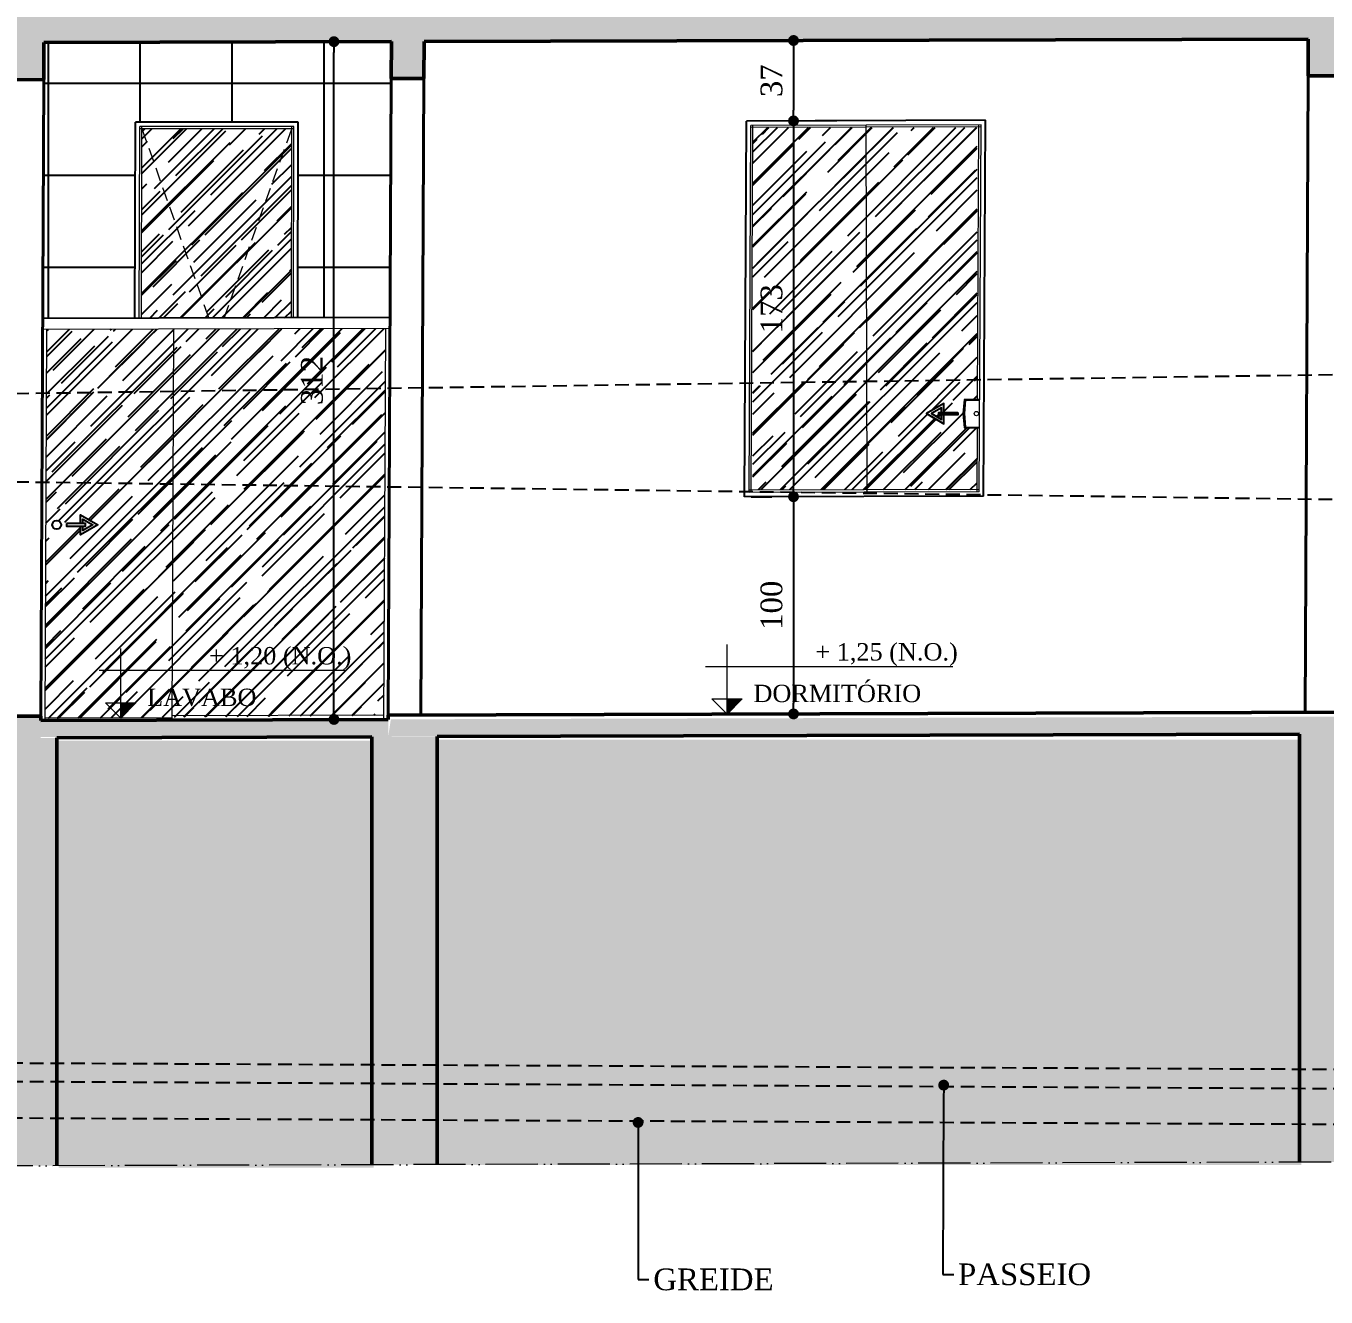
# Model space of a CAD drawing. Header units: millimetres. Extents: x 103208 to 171806, y -164 to 10038.
# Drawn here: x 113508 to 114107, y 983 to 1568 of the extents above; entities that cross this region are included whole.
import ezdxf
from ezdxf import colors
from ezdxf.entities.mleader import LeaderData, LeaderLine
from ezdxf.math import Vec2, Vec3

# ---------------------------------------------------------------- set-up
doc = ezdxf.new("R2010")
doc.units = ezdxf.units.MM
doc.linetypes.add('ACAD_ISO05W100', pattern=[33, 24, -3, 0, -3, 0, -3])
doc.linetypes.add('HIDDEN', pattern=[9.524999999999995, 6.349999999999998, -3.174999999999998])
for name, color, linetype in [('ACESSORIOS', 2, 'Continuous'), ('Grama', 84, 'Continuous'), ('Piso', 55, 'Continuous'), ('Piso Lay-out', 19, 'Continuous'), ('PN010', 1, 'Continuous'), ('Portas-Cotas', 2, 'Continuous'), ('Projeção Janela - Viga', 1, 'HIDDEN'), ('Projeção perfil', 74, 'HIDDEN')]:
    doc.layers.add(name, color=color, linetype=linetype)
for name, color, linetype, lineweight in [('Hachura', 1, 'Continuous', 9), ('Parede Baixa', 5, 'Continuous', 50), ('Parede Corte', 4, 'Continuous', 40), ('Perfil Natural-1', 241, 'HIDDEN', 25), ('Perfil Natural-2', 40, 'HIDDEN', 25), ('Perfil Natural-4', 150, 'HIDDEN', 25), ('Pisos Externos', 15, 'Continuous', 9), ('Portas - Janelas', 2, 'Continuous', 20), ('Projeção Balanço', 2, 'ACAD_ISO05W100', 20), ('Projeção Portas', 55, 'HIDDEN', 5)]:
    doc.layers.add(name, color=color, linetype=linetype, lineweight=lineweight)
doc.styles.add('Valéria', font='romantic.ttf', dxfattribs={"height": 10})
doc.styles.add('Valéria1', font='romantic.ttf', dxfattribs={"height": 10})
doc.dimstyles.new('Cota - 50', dxfattribs={"dimtxt": 10, "dimasz": 5, "dimexe": 10, "dimexo": 20, "dimgap": 5, "dimtad": 1, "dimtxsty": 'Valéria', "dimblk": 'DOT', "dimcen": 0, "dimclrd": 12, "dimclre": 12, "dimclrt": 2, "dimazin": 2, "dimtfac": 1, "dimtix": 1, "dimtmove": 0, "dimatfit": 3, "dimldrblk": 'DOT', "dimfxl": 1, "dimarcsym": 0})
pattern_1 = [(45, (-16741.13077269455, -447.5930516481003), (8.62104587622639, 22.98945566993704), [152.4, -20.32, 50.8, -10.16]), (45, (-16735.16788263016, -434.4459566868545), (-16.7391974096729, 2.370787615962256), [30.48, -3.3528, 60.96000000000001, -7.620000000000001]), (45, (-16743.64524440846, -437.8943750373455), (32.54444818275462, 42.17128274454075), [81.28, -14.224, 40.64, -10.16])]
pattern_2 = [(94.99999999999993, (403.0217015409726, -53.63244011978531), (14.00946503457718, 11.75533794048302), [1.905, -20.955]), (40.00000000000002, (403.0217015409726, -53.63244011978531), (-16.00184531424416, 11.01767285788194), [1.524, -16.764058417]), (145.4514447, (404.1891532568407, -52.6528318153114), (-1.992379762965978, 22.77301021368535), [1.61900088, -17.80902446]), (91.18419999999993, (399.4295990925457, -50.04033767135752), (22.14102432304705, 16.19534128742705), [2.857499999999999, -31.43249999999999]), (141.63555761, (401.2746811009711, -48.69072538451383), (-0.7086617476218535, 34.28267636152945), [2.428502314, -26.713560816]), (36.18415117000001, (399.4295990925457, -50.04033767135752), (-0.7086617458072162, 34.28267636162032), [2.285996707, -25.145973192]), (66, (402.1236759288586, -49.1423120592508), (17.95199793093499, 3.489514907439818), [1.904999999999999, -20.95499999999998]), (11.00000000000003, (402.1236759288586, -49.1423120592508), (-8.653992652234553, 17.39411931937545), [1.524, -16.764]), (116.451445, (403.6196757596481, -48.85151915431652), (9.298005187572974, 20.88363427013335), [1.61900088, -17.80899376]), (82.50000000000001, (403.0217015409726, -53.63244011978531), (-5.760546906781041, 6.197341367358699), [0, -16.56079999999998, 0, -17.01799999999998, 0, -16.82749999999998]), (52.49999999999999, (403.0217015409726, -53.63244011978531), (-2.358972731942485, 11.80870002746923), [0, -9.7028, 0, -16.1798, 0, -6.413500000000001]), (12.5, (399.016507310982, -57.63763434978227), (9.99278630325158, 9.182619558271359), [0, -6.350000000000001, 0, -19.812, 0, -26.289]), (2.499999999999997, (397.2204560867685, -59.43368557399572), (8.676390441821674, 12.27223928811142), [0, -8.255, 0, -13.1572, 0, -18.669])]

# ---------------------------------------------------------------- blocks, each defined once
blk = doc.blocks.new('_Dot')
at = {"color": 0, "linetype": 'ByBlock', "lineweight": -2}
blk.add_line((-0.5, 0), (-1, 0), dxfattribs=at)
at = {"color": 0, "linetype": 'ByBlock', "const_width": 0.5}
blk.add_lwpolyline([(-0.25, 0, 1), (0.25, 0, 1)], format="xyb", close=True, dxfattribs=at)
blk = doc.blocks.new('*D915')
at = {"color": 12, "lineweight": -2, "transparency": 16777216}
for p, q in [((113656.5236378283, 1561.221544109336), (113640.0405420801, 1561.221544109336)), ((113650.0405420801, 1254.215994912131), (113650.0405420801, 1556.221544109336)), ((113655.0364625184, 1249.215994912131), (113640.0405420801, 1249.215994912131))]:
    blk.add_line(p, q, dxfattribs=at)
at = {"layer": 'Defpoints', "color": 0, "transparency": 16777216}
for p in [(113650.0405420801, 1561.221544109336), (113676.5236378283, 1561.221544109336, -82170.08592200131), (113675.0364625184, 1249.215994912131, -328811.3357262958)]:
    blk.add_point(p, dxfattribs=at)
at = {"color": 12, "lineweight": -2, "transparency": 16777216, "xscale": 5, "yscale": 5, "zscale": 5}
for p, rotation in [((113650.0405420801, 1561.221544109336), 90), ((113650.0405420801, 1249.215994912131), 270)]:
    blk.add_blockref('_Dot', p, dxfattribs=dict(at, rotation=rotation))
at = {"color": 2, "transparency": 16777216, "insert": (113639.9369917843, 1405.218769510751), "char_height": 10, "attachment_point": 5, "rotation": 90, "style": 'Valéria'}
blk.add_mtext('312', dxfattribs=at)
blk = doc.blocks.new('*D925')
at = {"color": 12, "lineweight": -2, "transparency": 16777216}
for p, q in [((113861.581851161, 1556.752049962687), (113861.581851161, 1529.752202168399)), ((113881.4757229396, 1561.752049962687), (113871.581851161, 1561.752049962687)), ((113881.581851161, 1524.752202168399), (113871.581851161, 1524.752202168399))]:
    blk.add_line(p, q, dxfattribs=at)
at = {"layer": 'Defpoints', "color": 0, "transparency": 16777216}
for p in [(113861.4757229396, 1561.752049962687, -94092.99608613487), (113861.581851161, 1524.752202168399, -94092.99608613487), (113861.581851161, 1524.752202168399)]:
    blk.add_point(p, dxfattribs=at)
at = {"color": 12, "lineweight": -2, "transparency": 16777216, "xscale": 5, "yscale": 5, "zscale": 5}
for p, rotation in [((113861.581851161, 1561.752049962687), 90), ((113861.581851161, 1524.752202168399), 270)]:
    blk.add_blockref('_Dot', p, dxfattribs=dict(at, rotation=rotation))
at = {"color": 2, "transparency": 16777216, "insert": (113851.4783008652, 1543.252126065561), "char_height": 10, "attachment_point": 5, "rotation": 90, "style": 'Valéria'}
blk.add_mtext('37', dxfattribs=at)
blk = doc.blocks.new('*D927')
at = {"color": 12, "lineweight": -2, "transparency": 16777216}
for p, q in [((113881.581851161, 1524.752202168399), (113871.581851161, 1524.752202168399)), ((113861.581851161, 1519.752202168399), (113861.581851161, 1356.752913832935)), ((113842.078072304, 1351.752913832935), (113851.581851161, 1351.752913832935))]:
    blk.add_line(p, q, dxfattribs=at)
at = {"layer": 'Defpoints', "color": 0, "transparency": 16777216}
for p in [(113861.581851161, 1524.752202168399, -94092.99608613487), (113861.581851161, 1351.752913832935), (113862.078072304, 1351.752913832935, -94092.99608613481)]:
    blk.add_point(p, dxfattribs=at)
at = {"color": 12, "lineweight": -2, "transparency": 16777216, "xscale": 5, "yscale": 5, "zscale": 5}
for p, rotation in [((113861.581851161, 1524.752202168399), 90), ((113861.581851161, 1351.752913832935), 270)]:
    blk.add_blockref('_Dot', p, dxfattribs=dict(at, rotation=rotation))
at = {"color": 2, "transparency": 16777216, "insert": (113851.4783008652, 1438.252558000685), "char_height": 10, "attachment_point": 5, "rotation": 90, "style": 'Valéria'}
blk.add_mtext('173', dxfattribs=at)
blk = doc.blocks.new('*D912')
at = {"color": 12, "lineweight": -2, "transparency": 16777216}
for p, q in [((113842.8318492912, 1351.755075923205), (113851.581851161, 1351.755075923205)), ((113861.581851161, 1346.755075923205), (113861.581851161, 1256.754110144993)), ((113842.6385635128, 1251.754110144993), (113851.581851161, 1251.754110144993))]:
    blk.add_line(p, q, dxfattribs=at)
at = {"layer": 'Defpoints', "color": 0, "transparency": 16777216}
for p in [(113862.8318492912, 1351.755075923205, -13824.26171833504), (113861.581851161, 1251.754110144993), (113862.6385635128, 1251.754110144993, -107947.2003406066)]:
    blk.add_point(p, dxfattribs=at)
at = {"color": 12, "lineweight": -2, "transparency": 16777216, "xscale": 5, "yscale": 5, "zscale": 5}
for p, rotation in [((113861.581851161, 1351.755075923205), 90), ((113861.581851161, 1251.754110144993), 270)]:
    blk.add_blockref('_Dot', p, dxfattribs=dict(at, rotation=rotation))
at = {"color": 2, "transparency": 16777216, "insert": (113851.4709044155, 1301.754593034118), "char_height": 10, "attachment_point": 5, "rotation": 90, "style": 'Valéria'}
blk.add_mtext('100', dxfattribs=at)

msp = doc.modelspace()

# ---------------------------------------------------------------- hatches: boundary and pattern name
at = {"layer": 'Grama', "transparency": 33554559}
h = msp.add_hatch(dxfattribs=at)
h.set_pattern_fill('AR-RROOF', color=33, scale=0.4, angle=45)
h.set_pattern_definition(pattern_1)
h.paths.add_polyline_path([(113561.618792671, 1521.09731489171), (113630.4405849454, 1521.09731489171), (113630.4405849454, 1434.088839710404), (113561.618792671, 1434.088839710404)])
h = msp.add_hatch(dxfattribs=at)
h.set_pattern_fill('AR-RROOF', color=33, scale=0.4, angle=45)
h.set_pattern_definition(pattern_1)
h.paths.add_polyline_path([(113930.8222809756, 1385.337856790822), (113922.7582809757, 1389.993609361558), (113930.8222809756, 1394.649361932301), (113930.8222809756, 1390.569609361564), (113929.6702809756, 1390.569609361564), (113929.6702809756, 1392.65403940199), (113925.0622809756, 1389.993609361562), (113929.6702809757, 1387.333179321123), (113929.6702809756, 1389.417609361566), (113930.8222809756, 1389.417609361566)])
h.paths.add_polyline_path([(113937.1582809756, 1390.569609361564), (113937.1582809757, 1389.417609361566), (113928.5182809756, 1389.417609361566), (113928.5182809756, 1390.569609361564)])
edge = h.paths.add_edge_path()
edge.add_arc((113945.7395819757, 1389.993609361585), 1.000000000013426, 68.64503245789577, 291.3549675418294)
edge.add_line((113946.1037268705, 1389.062267053056), (113946.1037268705, 1390.924951670082))
h.paths.add_polyline_path([(113940.0836190382, 1396.493610331596), (113946.1037268705, 1396.493610331596), (113946.1037268705, 1521.698595694075), (113842.897143659, 1521.698595694075), (113842.897143659, 1354.993940496983), (113946.1037268705, 1354.993940496983), (113946.1037268705, 1383.493608391535), (113940.0836190382, 1383.493608391535), (113939.5331614274, 1389.993608091818)])
h = msp.add_hatch(dxfattribs=at)
h.set_pattern_fill('AR-RROOF', color=33, scale=0.4, angle=45)
h.set_pattern_definition([(45, (17265.41713534362, -2255.372337662524), (8.62104587622639, 22.98945566993704), [152.4, -20.32, 50.8, -10.16]), (45, (17271.38002540801, -2242.225242701277), (-16.7391974096729, 2.370787615962256), [30.48, -3.3528, 60.96000000000001, -7.620000000000001]), (45, (17262.90266362972, -2245.673661051769), (32.54444818275462, 42.17128274454075), [81.28, -14.224, 40.64, -10.16])])
h.paths.add_polyline_path([(113533.3063274326, 1343.434285601034), (113533.3063274326, 1339.354533030292), (113526.9703274326, 1339.354533030292), (113526.9703274326, 1338.202533030294), (113533.3063274326, 1338.202533030294), (113533.3063274326, 1334.122780459548), (113541.3703274326, 1338.778533030291)], flags=16)
h.paths.add_polyline_path([(113534.4583274326, 1341.438963070716), (113534.4583274326, 1339.354533030292), (113535.6103274326, 1339.354533030292), (113535.6103274326, 1338.202533030294), (113534.4583274326, 1338.202533030294), (113534.4583274326, 1336.118102989866), (113539.0663274326, 1338.778533030291)], flags=0)
h.paths.add_polyline_path([(113522.3964112674, 1340.778533030295), (113522.8371049724, 1340.729376196309), (113523.2969447818, 1340.56432120063), (113523.7044659629, 1340.291474838005), (113523.9681675465, 1340.01529582036), (113524.1616371706, 1339.718733812305), (113524.3102046072, 1339.359390200721), (113524.3964112674, 1338.778533030295), (113524.3790778052, 1338.515790951999), (113524.2073656659, 1337.929743205545), (113524.2073638884, 1337.929739413297), (113523.9438760433, 1337.511507865906), (113523.7968220222, 1337.350650080729), (113523.4874371161, 1337.102328210616), (113523.1259846525, 1336.916350795457), (113522.775320769, 1336.814754124827), (113522.3964112674, 1336.778533030295), (113521.9985207774, 1336.818511816647), (113521.7039317709, 1336.902240902979), (113521.430078057, 1337.027476170422), (113521.1975860136, 1337.177652644114), (113521.1975845625, 1337.177653730734), (113520.8392684987, 1337.523420924596), (113520.8392655928, 1337.523424529696), (113520.57011409, 1337.963279315272), (113520.4653055688, 1338.258118982532), (113520.3964112674, 1338.513766395326), (113520.4149145559, 1339.049956651968), (113520.4747487619, 1339.332801210141), (113520.5686787849, 1339.590563800878), (113520.7285964295, 1339.882341739585), (113520.9296675515, 1340.138188454267), (113520.9296694188, 1340.138190468594), (113521.2728085047, 1340.433077327593), (113521.5630690251, 1340.596647632634), (113521.8698097538, 1340.707960625687)], flags=16)
edge = h.paths.add_edge_path()
edge.add_line((113673.8943982101, 1429.213459544242), (113517.8904932161, 1428.765986974819))
edge.add_line((113517.8904932161, 1428.765986974819), (113517.0372740479, 1249.762803300782))
edge.add_line((113517.0372740479, 1249.762803300781), (113673.0459456294, 1251.210293656094))
edge.add_line((113673.0459456294, 1251.210293656094), (113673.8942847008, 1429.21345921866))
edge.add_line((113517.0325074604, 1248.762785514892), (113517.8904932161, 1428.765986974819))
at = {"layer": 'Hachura'}
h = msp.add_hatch(dxfattribs=at)
h.set_pattern_fill('EARTH', color=256, scale=2, angle=45)
h.set_pattern_definition([(45, (403.7550591659383, -55.00785219742829), (1.77635683940025e-15, 17.96051224213831), [12.7, -12.7]), (45, (400.3874631205399, -51.64025615202718), (1.77635683940025e-15, 17.96051224213831), [12.7, -12.7]), (45, (397.0198670751415, -48.27266010662606), (1.77635683940025e-15, 17.96051224213831), [12.7, -12.7]), (135, (397.0198670751415, -46.02759607635926), (-17.96051224213831, 1.77635683940025e-15), [12.7, -12.7]), (135, (400.3874631205399, -42.66000003095814), (-17.96051224213831, 1.77635683940025e-15), [12.7, -12.7]), (135, (403.7550591659383, -39.29240398555703), (-17.96051224213831, 1.77635683940025e-15), [12.7, -12.7])])
h.paths.add_polyline_path([(113083.1743400278, 1313.141091883812), (113111.8785791795, 1313.141091883812), (113111.8785791795, 1041.222306539344), (113083.1743400278, 1041.222306539344)])
h.paths.add_polyline_path([(113142.8183478836, 1238.311862776571), (113493.2751604563, 1238.311862776571), (113493.2751604563, 1042.316282412578), (113142.8183478836, 1042.316282412578)])
h.paths.add_polyline_path([(113523.2751604563, 1239.40314307166), (113668.2795410585, 1239.40314307166), (113668.2795410585, 1042.818254846227), (113523.2751604563, 1042.818254846227)])
h.paths.add_polyline_path([(113698.2795410585, 1239.90511550531), (114095.2902297278, 1239.90511550531), (114095.2902297278, 1044.043067584333), (113698.2795410585, 1044.043067584333)])
h.paths.add_polyline_path([(114125.2902297278, 1241.129928243415), (114427.0483097598, 1243.027893587246), (114427.0483097598, 1046.717274513763), (114125.2902297278, 1044.819309169931)])
h.paths.add_polyline_path([(114457.0481863497, 1243.264608943747), (114592.0577287723, 1243.651862499015), (114592.0577287723, 1047.039912530937), (114457.0481863497, 1046.652658975669)])
h.paths.add_polyline_path([(114622.0576053622, 1243.738723517932), (114756.8754140979, 1244.189964812785), (114756.8754140979, 1047.576392625277), (114622.0576053622, 1047.125151330424)])
h.paths.add_polyline_path([(114786.8754140979, 1244.072576795975), (115070.9576374856, 1244.887421798937), (115070.9576374856, 1048.637701039828), (114786.8754140979, 1047.822856036866)])
edge = h.paths.add_edge_path()
edge.add_line((115574.3340024903, 1213.408765566069), (115100.9576374856, 1235.020459163249))
edge.add_line((115100.9576374856, 1235.020459163249), (115100.9576374856, 1046.687456210786))
edge.add_line((115100.9576374856, 1046.687456210786), (115573.7412947357, 1048.512813770024))
edge.add_line((115573.7412947357, 1048.512813770024), (115574.5330681952, 1214.624846046339))
at = {"layer": 'Piso'}
h = msp.add_hatch(dxfattribs=at)
h.set_pattern_fill('ANSI37', color=256, scale=13.33333333333333, angle=-45.00000000000004)
h.set_pattern_definition([(359.9999999999999, (-16741.13077269455, -447.5930516481003), (3.197442310920451e-14, 42.33333333333333), []), (90, (-16741.13077269455, -447.5930516481003), (-42.33333333333333, 3.197442310920451e-14), [])])
h.paths.add_polyline_path([(113633.6250934295, 1524.097314891708), (113558.4400103447, 1524.097314891708), (113558.4400103447, 1560.762597884285), (113633.6250934295, 1560.762597884285)])
h.paths.add_polyline_path([(113516.5196327063, 1560.762597884285), (113558.4400103447, 1560.762597884285), (113558.4400103447, 1433.882317430608), (113516.5196327063, 1433.882317430608)])
h.paths.add_polyline_path([(113633.6250934295, 1560.762597884285), (113675.9182812117, 1560.762597884285), (113675.9182812117, 1434.219285301499), (113633.6250934295, 1434.219285301499)])
at = {"layer": 'Portas - Janelas'}
for points in [[(113558.8831994171, 1256.834074212047), (113551.8831994171, 1256.834074212047), (113551.8831994171, 1249.834074212047)], [(113837.9988917654, 1258.634677618595), (113830.9988917654, 1258.634677618595), (113830.9988917654, 1251.634677618595)]]:
    msp.add_hatch(color=256, dxfattribs=at).paths.add_polyline_path(points)
at = {"layer": 'Portas-Cotas'}
h = msp.add_hatch(dxfattribs=at)
h.set_pattern_fill('AR-CONC', color=256, scale=0.1, angle=45)
h.set_pattern_definition(pattern_2)
h.paths.add_polyline_path([(113128.6099227886, 1559.649940129929), (113113.5285153204, 1559.649940129929), (113113.5285153204, 1542.606611561226), (113128.6099227886, 1542.606611561226)])
h.paths.add_polyline_path([(113516.5196327063, 1560.762597884285), (113501.4382252381, 1560.762597884285), (113501.4382252381, 1543.719269315583), (113516.5196327063, 1543.719269315583)])
h.paths.add_polyline_path([(113691.5240133084, 1561.264570317933), (113676.4426058402, 1561.264570317933), (113676.4426058402, 1544.221241749233), (113691.5240133084, 1544.221241749233)])
h.paths.add_polyline_path([(114098.5342013376, 1562.432014777905), (114123.4537951498, 1562.432014777905), (114123.4537951498, 1545.503422765468), (114098.5342013376, 1545.503422765468)])
h.paths.add_polyline_path([(114436.1410738667, 1563.289296730375), (114451.1429938029, 1563.656345834885), (114451.1429938029, 1546.69906968338), (114436.1410738667, 1546.33202057887)])
h.paths.add_polyline_path([(114601.4866919425, 1564.162436294117), (114616.4855969352, 1563.896958021625), (114616.4855969352, 1546.938325195448), (114601.4866919425, 1547.203803467939)])
h.paths.add_polyline_path([(114601.5909608386, 1577.558465691293), (115096.2437734338, 1577.87922994561), (115096.1820521193, 1564.930257153164), (114601.5290016682, 1564.559591352281)])
h.paths.add_polyline_path([(114766.4893529179, 1564.373181837367), (114781.4894554612, 1564.358946577091), (114781.4894554612, 1547.308885764374), (114766.4893529179, 1547.32312102465)])
h.paths.add_polyline_path([(115081.0941035896, 1564.984354757076), (115096.0976660269, 1565.695996379503), (115096.0976660269, 1528.756548298809), (115081.0941035896, 1528.044906676383)])
h.paths.add_polyline_path([(115080.1348963688, 1352.754046924009), (115095.1352718491, 1352.797073132609), (115095.1352718491, 1337.839832552881), (115080.1348963688, 1337.796806344281)])
h = msp.add_hatch(dxfattribs=at)
h.set_pattern_fill('AR-CONC', color=256, scale=0.1, angle=45)
h.set_pattern_definition([(94.99999999999984, (17265.41713534362, -2255.372337662524), (14.00946503457718, 11.75533794048302), [1.905, -20.95499999999999]), (40.00000000000002, (17265.41713534362, -2255.372337662524), (-16.00184531424416, 11.01767285788194), [1.524, -16.764058417]), (145.4514447, (17266.58458705949, -2254.392729358049), (-1.992379762965978, 22.77301021368535), [1.61900088, -17.80902446]), (91.18419999999979, (17261.8250328952, -2251.780235214093), (22.14102432304705, 16.19534128742705), [2.857499999999999, -31.43249999999999]), (141.63555761, (17263.67011490362, -2250.430622927252), (-0.7086617476218535, 34.28267636152945), [2.428502314, -26.713560816]), (36.18415117000001, (17261.8250328952, -2251.780235214093), (-0.7086617458072162, 34.28267636162032), [2.285996707, -25.145973192]), (66, (17264.51910973151, -2250.882209601987), (17.95199793093499, 3.489514907439818), [1.904999999999996, -20.95499999999994]), (11.00000000000003, (17264.51910973151, -2250.882209601987), (-8.653992652234553, 17.39411931937545), [1.524, -16.764]), (116.451445, (17266.0151095623, -2250.591416697054), (9.298005187572974, 20.88363427013335), [1.61900088, -17.80899376]), (82.50000000000001, (17265.41713534362, -2255.372337662524), (-5.760546906781041, 6.197341367358699), [0, -16.56079999999994, 0, -17.01799999999994, 0, -16.82749999999994]), (52.49999999999999, (17265.41713534362, -2255.372337662524), (-2.358972731942485, 11.80870002746923), [0, -9.7028, 0, -16.1798, 0, -6.413500000000001]), (12.5, (17261.41194111363, -2259.377531892518), (9.99278630325158, 9.182619558271359), [0, -6.350000000000001, 0, -19.812, 0, -26.289]), (2.499999999999997, (17259.61588988942, -2261.173583116732), (8.676390441821674, 12.27223928811142), [0, -8.255, 0, -13.1572, 0, -18.669])])
h.paths.add_polyline_path([(113113.5307773289, 1559.119543220828), (114451.1452359353, 1563.667285411264), (114451.2813529025, 1576.185906420408), (113113.6374701342, 1572.500170128319)])
h = msp.add_hatch(dxfattribs=at)
h.set_pattern_fill('AR-CONC', color=256, scale=0.1, angle=45)
h.set_pattern_definition(pattern_2)
h.paths.add_polyline_path([(113112.5990307517, 1347.603143312971), (113127.1322806538, 1347.603143312971), (113127.1322806538, 1249.644426504499), (113112.5990307517, 1249.644426504499)])
h.paths.add_polyline_path([(113112.5990307517, 1249.644426504499), (113141.1459725149, 1249.644426504499), (113141.1459725149, 1042.683771034183), (113112.5990307517, 1042.683771034183)])
h.paths.add_polyline_path([(113142.0849902587, 1239.687274854214), (113515.0419905714, 1240.692504886118), (113515.0419905714, 1250.757084258857), (113142.0849902587, 1250.757084258857)])
h.paths.add_polyline_path([(113492.5418028313, 1240.692504886118), (113522.5418028313, 1240.692504886118), (113522.5418028313, 1043.777744753406), (113492.5418028313, 1043.777744753406)])
h.paths.add_polyline_path([(113515.0419905714, 1248.757076031487), (113675.0120940284, 1248.757076031487), (113675.0120940284, 1241.194477319767), (113515.0419905714, 1241.194477319767)])
h.paths.add_polyline_path([(113667.5461834335, 1241.194477319767), (113697.5461834335, 1241.194477319767), (113697.5461834335, 1044.279717187056), (113667.5461834335, 1044.279717187056)])
h.paths.add_polyline_path([(113676.2038463121, 1249.24732017179), (115017.6370487734, 1253.095009509057), (115016.4791981548, 1244.97762842114), (113675.0120940284, 1241.194477319767)])
h.paths.add_polyline_path([(114094.5568721029, 1242.419290057873), (114124.5568721029, 1242.419290057873), (114124.5568721029, 1045.504529925161), (114094.5568721029, 1045.504529925161)])
h.paths.add_polyline_path([(114427.0483097598, 1243.329153899621), (114457.0481863497, 1243.415203808825), (114457.0481863497, 1046.502064110592), (114427.0483097598, 1046.416014201388)])
h.paths.add_polyline_path([(114592.0576030385, 1243.846292352268), (114622.0576053622, 1243.888507273296), (114622.0576053622, 1046.97536757506), (114592.0576030385, 1046.933152654033)])
h.paths.add_polyline_path([(114756.8754140979, 1244.183513652763), (114786.8754140979, 1244.426609048572), (114786.8754140979, 1047.468823784268), (114756.8754140979, 1047.225728388459)])
h.paths.add_polyline_path([(115070.9576374856, 1245.219941485738), (115100.9576374856, 1244.97762842114), (115100.9576374856, 1048.062868288429), (115070.9576374856, 1048.305181353027)])

# ---------------------------------------------------------------- linework, layer by layer
at = {"layer": 'ACESSORIOS'}
for p, q in [((113558.4400103447, 1433.882317430608, -327464.1848873397), (113558.6249358619, 1524.097314891708, -327464.1848873397)), ((113633.6257855375, 1524.096831786394, -323849.4252886506), (113558.6249358619, 1524.097314891708, -327464.1848873397)), ((113633.4406088871, 1434.097444805397, -327464.1848873397), (113633.6250934295, 1524.097314891708, -327464.1848873397)), ((113839.0867486826, 1351.686966851314, -570899.5440655355), (113839.9113683255, 1524.690043810021, -557550.8022859776)), ((113949.9141218469, 1525.005569339743, -362126.6376564862), (113839.9113683256, 1524.690043810021, -350090.5953004583)), ((113949.0895022039, 1352.002492381037, -570834.7432590707), (113949.9141218469, 1525.005569339743, -557486.0014795128)), ((113675.9182812117, 1434.219285301499, -332118.9102255973), (113515.9142760897, 1433.760339076448, -314611.9395259185)), ((113949.0895022039, 1352.002492381037, -361982.116768259), (113839.0867486825, 1351.686966851315, -349946.0744122249))]:
    msp.add_line(p, q, dxfattribs=at)
at = {"layer": 'Hachura'}
for p, q in [((113560.4400263058, 1433.888054160602, -327464.1848873397), (113560.6208404013, 1522.09731489171, -327464.1848873397)), ((113631.6209895653, 1522.09731489171, -222480.4245935066), (113560.6208404013, 1522.09731489171, -222480.4245935066)), ((113631.440592926, 1434.091708075402, -327464.1848873397), (113631.6209895653, 1522.097314891711, -327464.1848873397)), ((113841.0963319216, 1353.692739250904, -570744.0451548399), (113841.9018852145, 1522.695745066057, -557703.944803711)), ((113947.9045386078, 1522.999796940153, -361906.1297610268), (113841.9018852145, 1522.695745066057, -350307.7616724874)), ((113947.0989853149, 1353.996791125001, -570681.6007413373), (113947.9045386078, 1522.999796940153, -557641.5003902086)), ((113675.8944482741, 1429.219196372055, -332114.733321313), (113515.8904431521, 1428.760250147006, -314607.7626216342)), ((113517.0325074604, 1248.762785514892, -578959.3309207218), (113517.8904932161, 1428.765986974819, -565070.4666414129)), ((113575.5339718331, 1248.930587728427, -578924.868673648), (113576.3919575888, 1428.933789188353, -565036.0043943393)), ((113673.0364124544, 1249.210258084318, -578867.4315951894), (113673.8943982101, 1429.213459544242, -564978.5673158807)), ((113947.0989853149, 1353.996791125001, -361764.9503962219), (113841.0963319216, 1353.692739250904, -350166.5823076859)), ((113551.8831994171, 1249.834074212047, -317395.6041893486), (113551.8831994171, 1281.834074212047, -317395.6041893486)), ((113830.9988917654, 1251.634677618595, -347935.5926090854), (113830.9988917654, 1283.634677618595, -347935.5926090854)), ((113541.8831994171, 1271.834074212047, -317395.6041893486), (113655.7829325613, 1271.834074212033, -317395.6041893486)), ((113820.9988917654, 1273.634677618595, -347935.5926090854), (113934.8986249096, 1273.63467761858, -347935.5926090854)), ((113544.8831994171, 1256.834074212047, -317395.6041893486), (113558.8831994171, 1256.834074212047, -317395.6041893486)), ((113544.8831994171, 1256.834074212047, -317395.6041893486), (113551.8831994171, 1249.834074212047, -317395.6041893486)), ((113558.8831994171, 1256.834074212047, -317395.6041893486), (113551.8831994171, 1249.834074212047, -317395.6041893486)), ((113823.9988917654, 1258.634677618595, -347935.5926090854), (113837.9988917654, 1258.634677618595, -347935.5926090854)), ((113823.9988917654, 1258.634677618595, -347935.5926090854), (113830.9988917654, 1251.634677618595, -347935.5926090854)), ((113837.9988917654, 1258.634677618595, -347935.5926090854), (113830.9988917654, 1251.634677618595, -347935.5926090854)), ((113673.0459456294, 1251.210293656094, -331747.1983950554), (113575.5435050082, 1250.930623300203, -321078.8881249386)), ((113575.5387384207, 1249.930605514315, -321078.0527440814), (113517.0372740479, 1249.762803300781, -314677.0665820111))]:
    msp.add_line(p, q, dxfattribs=at)
at = {"layer": 'Parede Baixa'}
for p, q in [((114098.5342013376, 1562.432014777905, -378399.6388148204), (113691.5240133084, 1561.264570317933, -333866.2820975055)), ((114098.4531693495, 1545.431712417804, -378385.4373402529), (114098.5342013376, 1562.432014777905, -378399.6388148204)), ((113516.4386007182, 1543.762295524181, -314703.8314201715), (113516.5196327063, 1560.762597884285, -314718.032894735)), ((113676.5236378283, 1561.221544109336, -332225.0035944138), (113516.5196327063, 1560.762597884285, -314718.032894735)), ((113676.4426058402, 1544.221241749233, -332210.8021198462), (113676.5236378283, 1561.221544109336, -332225.0035944138)), ((113691.4429813204, 1544.264267957832, -333852.0806229421), (113691.5240133084, 1561.264570317933, -333866.2820975055)), ((113691.4429813204, 1544.264267957831, -333852.0806229385), (113676.4426058402, 1544.221241749233, -332210.8021198468)), ((114123.4537951498, 1545.503422765468, -381120.9015120799), (114098.4531693495, 1545.431712417804, -378385.4373402535)), ((113516.4386007182, 1543.762295524181, -314703.8314201696), (113501.4382252381, 1543.719269315583, -313062.5529170779)), ((113515.0419905714, 1250.757084258857, -314459.06482912), (113127.1322806538, 1249.644426504499, -272015.6027390864)), ((113515.0419905714, 1250.757084258858, -578806.1884029882), (113515.0324573964, 1248.75704868708, -578960.5091172028)), ((113675.0459956934, 1251.216030483909, -578711.9326844935), (113675.0364625184, 1249.215994912131, -578866.2533987082)), ((114387.1638209893, 1253.258628026775, -409882.9969990317), (113675.0459956935, 1251.216030483908, -331966.035528802)), ((113675.0364625184, 1249.215994912131, -331964.3647670845), (113515.0324573964, 1248.75704868708, -314457.3940674089)), ((113667.5461834335, 1241.194477319767, -331142.2989533741), (113522.5418028313, 1240.778555149303, -315276.5245898375)), ((113522.5418028313, 1240.778555149303, -313638.4255775734), (113522.5418028313, 1043.777744753407, -313638.4255775734)), ((113667.5461834335, 1241.194477319767, -332786.674780347), (113667.5461834335, 1044.19366692387, -332786.674780347)), ((114094.5568721029, 1242.419290057873, -377864.0270081426), (113697.5461834335, 1241.280527582953, -334424.7737926127)), ((113697.5461834335, 1241.280527582952, -332786.674780347), (113697.5461834335, 1044.279717187056, -332786.674780347)), ((114094.5568721029, 1242.419290057873, -379508.4028351171), (114094.5568721029, 1045.418479661976, -379508.4028351171))]:
    msp.add_line(p, q, dxfattribs=at)
at = {"layer": 'Parede Corte'}
for p, q in [((113675.0459956934, 1251.216030483909, -578711.9326844935), (113676.4426058402, 1544.221241749233, -556103.9480520631)), ((113690.0463711736, 1251.259056692506, -578703.0962108846), (113691.4429813204, 1544.26426795783, -556095.1115784543)), ((114097.0565592027, 1252.42650115248, -578463.3332269636), (114098.4531693495, 1545.431712417804, -555855.3485945333)), ((113515.0419905714, 1250.757084258858, -578806.1884029882), (113516.4386007182, 1543.762295524181, -556198.2037705579))]:
    msp.add_line(p, q, dxfattribs=at)
at = {"layer": 'Perfil Natural-1'}
msp.add_line((113081.3855586768, 1093.091324912583, -10101.2751604463), (115603.1569120861, 1081.071294811465, -10101.2751604463), dxfattribs=at)
at = {"layer": 'Perfil Natural-2'}
msp.add_line((113081.2649346509, 1067.784714999398, -129371.7322849308), (115603.0362880603, 1055.764684898263, -129371.7322849308), dxfattribs=at)
at = {"layer": 'Perfil Natural-4'}
msp.add_line((113081.3464700528, 1084.890632286397, -129877.1643805651), (115603.1096196759, 1071.149468944324, -129877.1643805651), dxfattribs=at)
at = {"layer": 'Piso'}
for points, elevation in [([(113930.8222809756, 1390.569609361564), (113930.8222809756, 1394.649361932306), (113922.7582809757, 1389.993609361563), (113930.8222809756, 1385.337856790818), (113930.8222809756, 1389.417609361566)], -568405.6562672183), ([(113929.6702809756, 1390.569609361564), (113929.6702809756, 1392.654039401988), (113925.0622809757, 1389.993609361563), (113929.6702809756, 1387.333179321138), (113929.6702809756, 1389.417609361566)], -568405.6562672183), ([(113937.1582809757, 1390.569609361564), (113937.1582809757, 1389.417609361566), (113928.5182809756, 1389.417609361566), (113928.5182809756, 1390.569609361564), (113937.1582809757, 1390.569609361564)], -568405.6562672183), ([(113533.3063274326, 1339.354533030292), (113533.3063274326, 1343.434285601034), (113541.3703274326, 1338.778533030291), (113533.3063274326, 1334.122780459548), (113533.3063274326, 1338.202533030294)], -315290.7451620843), ([(113534.4583274326, 1339.354533030292), (113534.4583274326, 1341.438963070716), (113539.0663274326, 1338.778533030291), (113534.4583274326, 1336.118102989866), (113534.4583274326, 1338.202533030294)], -315290.7451620843), ([(113526.9703274326, 1339.354533030292), (113526.9703274326, 1338.202533030294), (113535.6103274326, 1338.202533030294), (113535.6103274326, 1339.354533030292), (113526.9703274326, 1339.354533030292)], -315290.7451620843)]:
    msp.add_lwpolyline(points, dxfattribs=dict(at, elevation=elevation))
at = {"layer": 'Pisos Externos'}
for p, q in [((113631.6189397341, 1521.09731489171, -222480.4245935066), (113560.6187905701, 1521.09731489171, -222480.4245935066)), ((113561.4400342864, 1433.890922525599, -327464.1848873397), (113561.6208425022, 1522.09731489171, -327464.1848873397)), ((113630.4405849454, 1434.088839710404, -327464.1848873397), (113630.6209874644, 1522.09731489171, -327464.1848873397)), ((113947.8997720203, 1521.999779154265, -361905.2943801697), (113841.8971186269, 1521.695727280168, -350306.9262916287)), ((113842.0963569537, 1353.695607664811, -570743.4560565993), (113842.9019102465, 1522.698613479964, -557703.3557054704)), ((113894.9032119112, 1522.847771003105, -356106.9457167571), (113895.387959733, 1353.848466212969, -356106.9457167571)), ((113946.3015351611, 1396.493610331596, -567402.9570899005), (113946.9045135758, 1522.996928526247, -557642.089488449)), ((113940.0836190382, 1396.493610331596, -568405.6562672183), (113939.5331614274, 1389.993608091649, -568405.6562672183)), ((113940.3894648651, 1396.193608391488, -568405.6562672183), (113939.8644119134, 1389.993608091649, -568405.6562672183)), ((113947.2395819757, 1396.493610331596, -568405.6562672183), (113940.0836190382, 1396.493610331596, -568405.6562672183)), ((113940.4164969889, 1389.993608091649, -568405.6562672183), (113940.9415499406, 1396.193608391488, -568405.6562672183)), ((113940.9415499406, 1396.193608391488, -568405.6562672183), (113947.2395819757, 1396.193608391488, -568405.6562672183)), ((113939.5331614274, 1389.993608091649, -568405.6562672183), (113940.0836190382, 1383.493608391535, -568405.6562672183)), ((113940.3894648651, 1383.793610331642, -568405.6562672183), (113939.8644119134, 1389.993608091649, -568405.6562672183)), ((113940.9415499406, 1383.793610331642, -568405.6562672183), (113940.4164969889, 1389.993608091649, -568405.6562672183)), ((113940.0836190382, 1383.493608391535, -568405.6562672183), (113947.2395819757, 1383.493608391535, -568405.6562672183)), ((113940.9415499406, 1383.793610331642, -568405.6562672183), (113947.2395819757, 1383.793610331642, -568405.6562672183)), ((113946.0989602829, 1353.993922711094, -570682.1898395779), (113946.239570616, 1383.493608391535, -568406.024041554)), ((113947.1037519025, 1354.996808910889, -361765.7857770791), (113841.1010985092, 1354.692757036793, -350167.4176885478))]:
    msp.add_line(p, q, dxfattribs=at)
msp.add_circle((113945.7395819757, 1389.993609361565, -568405.6562672183), 1, dxfattribs=at)
at = {"layer": 'PN010'}
msp.add_circle((113522.3964112674, 1338.778533030295, -315290.7451620843), 2, dxfattribs=at)
at = {"layer": 'Projeção Balanço'}
msp.add_line((115603.0075963233, 1049.745232389374, -542850.5853327629), (113081.1444705942, 1042.511666199789, -266918.843392441), dxfattribs=at)
at = {"layer": 'Projeção Janela - Viga'}
msp.add_line((113112.6763255343, 1363.819389592004, -244105.4301065443), (115009.377558546, 1338.57780434391, -244105.4301065443), dxfattribs=at)
at = {"layer": 'Projeção perfil'}
msp.add_line((113112.8185197049, 1393.651360306809, -147223.2448565546), (115009.7699341995, 1420.897205727801, -146660.0740380368), dxfattribs=at)
at = {"layer": 'Projeção Portas'}
for p, q in [((113561.618792671, 1521.09731489171, -327464.1848873397), (113592.4253773914, 1433.979799089902, -233176.3045127913)), ((113599.4624209737, 1433.999983738313, -233198.1504951656), (113630.6189376332, 1521.09731489171, -327464.1848873397))]:
    msp.add_line(p, q, dxfattribs=at)

# ---------------------------------------------------------------- texts
at = {"layer": 'Portas - Janelas', "char_height": 8, "attachment_point": 1}
for s, insert, style in [('+ 1,20 (N.O.)', (113592.5166603719, 1282.532602360987, -317395.6041893486), 'Valéria1'), ('+ 1,25 (N.O.)', (113871.6323527202, 1284.333205767534, -347935.5926090854), 'Valéria1'), ('LAVABO', (113564.0196189518, 1263.379594786571, -317395.6041893486), 'Valéria'), ('DORMITÓRIO', (113843.1353113001, 1265.180198193118, -347935.5926090854), 'Valéria')]:
    msp.add_mtext(s, dxfattribs=dict(at, insert=insert, style=style))

# ---------------------------------------------------------------- dimensions: what is measured, and where the dimension line sits
dim = msp.add_linear_dim(base=(113650.0405420801, 1561.221544109336, -250054.9176724125), p1=(113675.0364625184, 1249.215994912131, -578866.2533987083), p2=(113676.5236378283, 1561.221544109336, -332225.0035944138), angle=90, text='312', dimstyle='Cota - 50')
dim.commit()
dim.dimension.update_dxf_attribs({"geometry": '*D915', "text_midpoint": (113639.9369917843, 1405.218769510751, -250054.9176724125)})
for base, p1, p2, picture, middle in [((113861.581851161, 1524.752202168399, -258368.6930363677), (113861.4757229396, 1561.752049962687, -352461.6891225026), (113861.581851161, 1524.752202168399, -352461.6891225026), '*D925', (113851.4783008652, 1543.252126065561, -258368.6930363677)), ((113861.581851161, 1251.754110144993, -244544.4313180327), (113862.8318492912, 1351.755075923205, -258368.6930363677), (113862.6385635128, 1251.754110144993, -352491.6316586393), '*D912', (113851.4709044155, 1301.754593034118, -244544.4313180327))]:
    dim = msp.add_linear_dim(base=base, p1=p1, p2=p2, angle=90, dimstyle='Cota - 50')
    dim.commit()
    dim.dimension.update_dxf_attribs({"geometry": picture, "text_midpoint": middle})
dim = msp.add_linear_dim(base=(113861.581851161, 1351.752913832935, -258368.6930363677), p1=(113861.581851161, 1524.752202168399, -352461.6891225025), p2=(113862.078072304, 1351.752913832935, -352461.6891225025), angle=90, dimstyle='Cota - 50', override={"dimtmove": 1})
dim.commit()
dim.dimension.update_dxf_attribs({"geometry": '*D927', "text_midpoint": (113851.4783008652, 1438.252558000685, -258368.6930363677)})

# ---------------------------------------------------------------- leaders
at = {"layer": 'Piso Lay-out'}
ml = msp.add_multileader_mtext('Standard', dxfattribs=at)
ml.set_content('PASSEIO', color=2, style='Valéria')
ml.set_leader_properties(color=15)
ml.set_arrow_properties(name='DOT')
ml.build(insert=Vec2(0, 0))
ml.multileader.update_dxf_attribs({"dogleg_length": 5, "arrow_head_size": 5})
ctx = ml.context
ctx.base_point, ctx.char_height, ctx.arrow_head_size, ctx.plane_origin = Vec3(113935.310255368, 993.6780572080197, -139702.1643805651), 10, 5, Vec3(113929.4269855354, 1066.345542405164, -139702.1643805651)
notes = []
notes.append((ctx, [(0, (1, 1, 0), (113930.310255368, 993.6780572080197, -139702.1643805651), (1, 0), 5, [(0, [(113930.7104219542, 1080.862243752016, -139702.1643805651)], 0, [])])]))
ctx.mtext.insert, ctx.mtext.flow_direction = Vec3(113937.310255368, 998.7816075038781, -139702.1643805651), 5
ml = msp.add_multileader_mtext('Standard', dxfattribs=at)
ml.set_content('GREIDE', color=2, style='Valéria')
ml.set_leader_properties(color=15)
ml.set_arrow_properties(name='DOT')
ml.build(insert=Vec2(0, 0))
ml.multileader.update_dxf_attribs({"dogleg_length": 5, "arrow_head_size": 5})
ctx = ml.context
ctx.base_point, ctx.char_height, ctx.arrow_head_size, ctx.plane_origin = Vec3(113795.041245678, 991.3480248229826, -250054.9176724125), 10, 5, Vec3(113790.041245678, 1064.015510020126, -250054.9176724125)
notes.append((ctx, [(0, (1, 1, 0), (113790.041245678, 991.3480248229826, -250054.9176724125), (1, 0), 5, [(0, [(113790.041245678, 1063.68075240572, -250054.9176724125)], 0, [])])]))
ctx.mtext.insert, ctx.mtext.flow_direction = Vec3(113797.041245678, 996.451575118841, -250054.9176724125), 5
for ctx, leaders in notes:
    for number, flags, end, landing, length, lines in leaders:
        leader = LeaderData()
        leader.index, (leader.has_last_leader_line, leader.has_dogleg_vector, leader.attachment_direction) = number, flags
        leader.last_leader_point, leader.dogleg_vector, leader.dogleg_length = Vec3(end), Vec3(landing), length
        for number, points, colour, breaks in lines:
            line = LeaderLine()
            line.index, line.vertices, line.color, line.breaks = number, Vec3.list(points), colors.encode_raw_color(colour), breaks
            leader.lines.append(line)
        ctx.leaders.append(leader)

doc.saveas('drawing.dxf')
